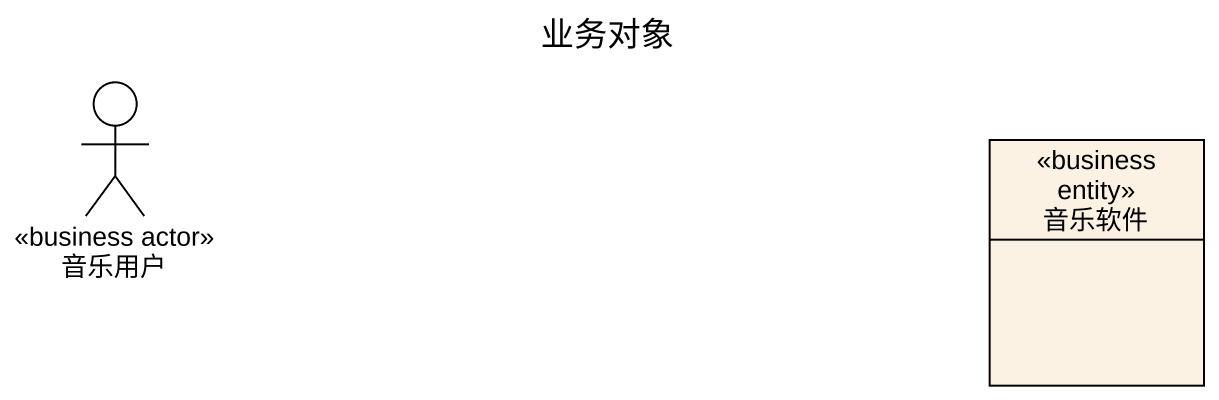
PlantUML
@startuml
title 业务对象
allowmixing
hide circle
hide empty members
actor 音乐用户 <<business actor>>
class 音乐软件 <<business entity>>
@enduml
